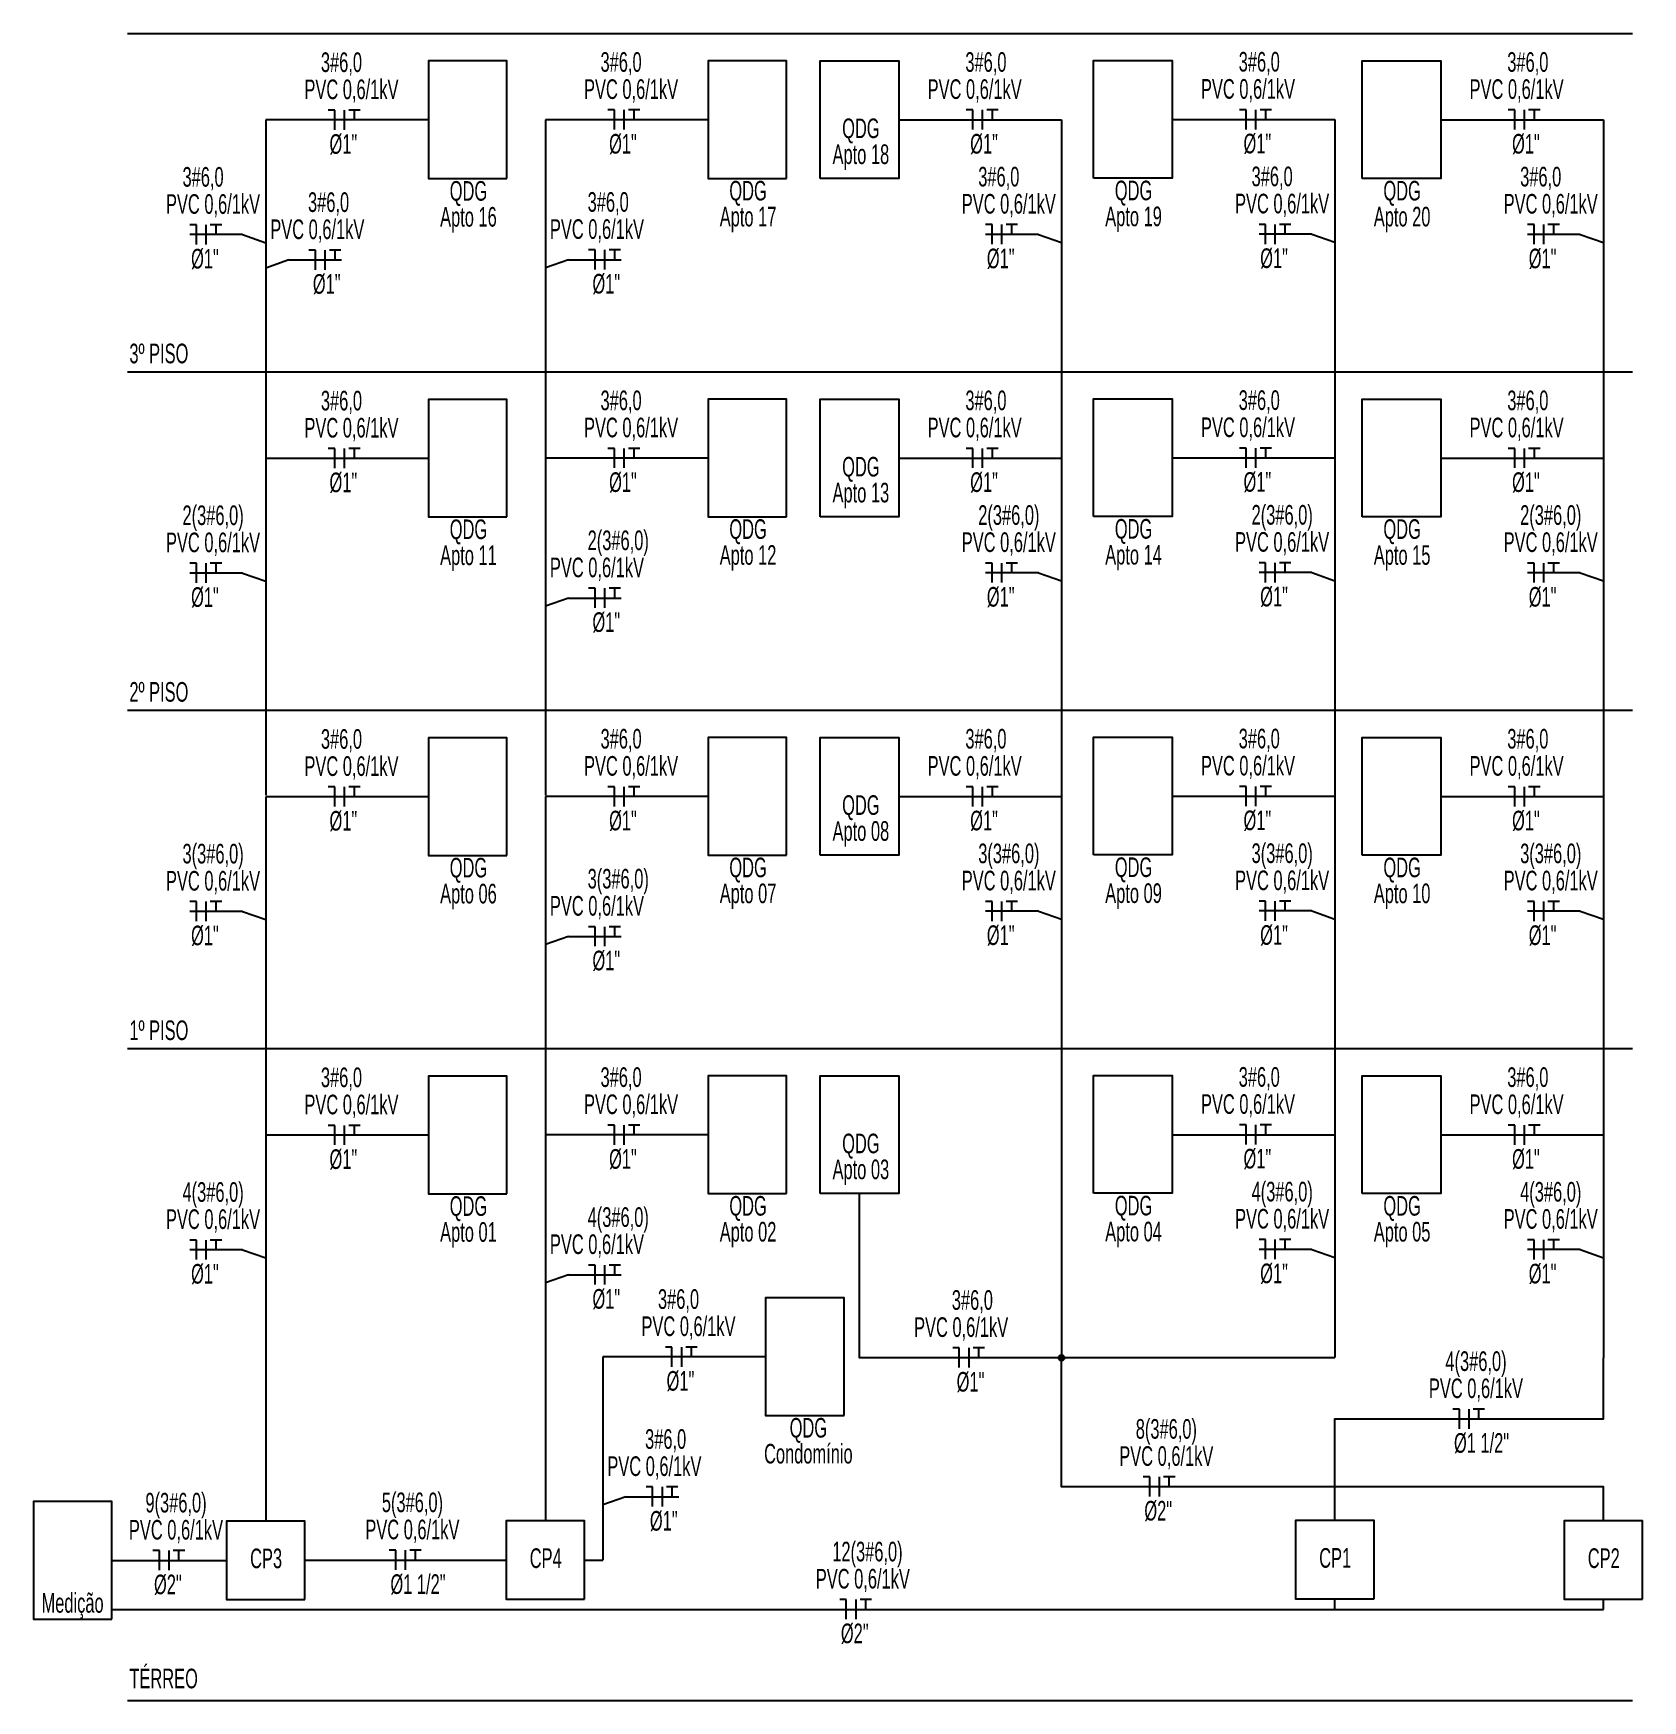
# Model space of a CAD drawing. Extents: x -115 to 23, y 4 to 69.
# Drawn here: x -96.77 to -88.56, y 3.58 to 12.08 of the extents above; entities that cross this region are included whole.
import ezdxf
from ezdxf.enums import TextEntityAlignment as Align

# ---------------------------------------------------------------- set-up
doc = ezdxf.new("R2010")
doc.units = 0
doc.header["$MEASUREMENT"] = 0
doc.layers.add('Elétrico', color=5, linetype='CONTINUOUS')
doc.styles.add('ARIAL', font='arial.ttf')

msp = doc.modelspace()

# ---------------------------------------------------------------- hatches: boundary and pattern name
at = {"layer": 'Elétrico'}
h = msp.add_hatch(color=256, dxfattribs=at)
h.paths.add_polyline_path([(-91.5074, 5.3253), (-91.5224, 5.3253), (-91.5224, 5.3103, 0.414214)])
h.paths.add_polyline_path([(-91.5224, 5.3404), (-91.5224, 5.3253), (-91.5074, 5.3253, 0.414214)])
h.paths.add_polyline_path([(-91.5224, 5.3404, 0.414214), (-91.5375, 5.3253), (-91.5224, 5.3253)])
h.paths.add_polyline_path([(-91.5224, 5.3253), (-91.5375, 5.3253, 0.414214), (-91.5224, 5.3103)])

# ---------------------------------------------------------------- linework, layer by layer
for p, q in [((-96.2864, 12.0812), (-88.6103, 12.0812)), ((-95.5812, 11.6392), (-95.5812, 9.9132)), ((-94.155, 11.6404), (-94.155, 9.9143)), ((-91.5224, 11.6404), (-91.5224, 9.9143)), ((-90.1283, 11.6415), (-90.1283, 9.9154)), ((-88.7584, 11.6404), (-88.7584, 9.9143)), ((-90.2464, 11.0566), (-90.1283, 11.0152)), ((-95.6993, 11.0543), (-95.5812, 11.0129)), ((-91.6406, 11.0555), (-91.5224, 11.0141)), ((-88.8765, 11.0555), (-88.7584, 11.0141)), ((-95.463, 10.9254), (-95.5812, 10.884)), ((-94.0368, 10.9265), (-94.155, 10.8851)), ((-96.2864, 10.3551), (-88.6103, 10.3551)), ((-95.5812, 9.9132), (-95.5812, 8.1944)), ((-94.155, 9.9143), (-94.155, 8.1956)), ((-91.5224, 9.9143), (-91.5224, 8.1882)), ((-90.1283, 9.9154), (-90.1283, 8.1894)), ((-88.7584, 9.9143), (-88.7584, 8.1882)), ((-95.6993, 9.3283), (-95.5812, 9.2868)), ((-91.6406, 9.3294), (-91.5224, 9.288)), ((-90.2464, 9.3305), (-90.1283, 9.2891)), ((-88.8765, 9.3294), (-88.7584, 9.288)), ((-94.0368, 9.2004), (-94.155, 9.159)), ((-96.2864, 8.6291), (-88.6103, 8.6291)), ((-95.5812, 8.1871), (-95.5812, 6.461)), ((-94.155, 8.1882), (-94.155, 6.4622)), ((-91.5224, 8.1882), (-91.5224, 6.4622)), ((-90.1283, 8.1894), (-90.1283, 6.4633)), ((-88.7584, 8.1882), (-88.7584, 6.4622)), ((-95.6993, 7.6022), (-95.5812, 7.5608)), ((-91.6406, 7.6033), (-91.5224, 7.5619)), ((-90.2464, 7.6045), (-90.1283, 7.563)), ((-88.8765, 7.6033), (-88.7584, 7.5619)), ((-94.0368, 7.4744), (-94.155, 7.433)), ((-96.2864, 6.903), (-88.6103, 6.903)), ((-95.5812, 6.461), (-95.5812, 4.4926)), ((-94.155, 6.4622), (-94.155, 4.4938)), ((-91.5224, 6.4622), (-91.5224, 5.3253)), ((-90.1283, 6.4633), (-90.1283, 5.3265)), ((-88.7584, 6.4622), (-88.7584, 5.3253)), ((-95.6993, 5.8761), (-95.5812, 5.8347)), ((-90.2464, 5.8784), (-90.1283, 5.837)), ((-88.8765, 5.8772), (-88.7584, 5.8358)), ((-94.0368, 5.7483), (-94.155, 5.7069)), ((-93.862, 5.33), (-93.862, 4.2938)), ((-93.7439, 4.6162), (-93.862, 4.5748)), ((-96.3667, 4.2914), (-95.7812, 4.2919)), ((-95.3812, 4.2926), (-94.355, 4.2938)), ((-90.1283, 4.042), (-90.1283, 4.0949)), ((-88.7584, 4.042), (-88.7584, 4.0938)), ((-96.3667, 4.042), (-91.1585, 4.042)), ((-91.1585, 4.042), (-88.7584, 4.042)), ((-96.2864, 3.5764), (-88.6103, 3.5764))]:
    msp.add_line(p, q, dxfattribs=at)
at = {"layer": 'Elétrico', "linetype": 'Continuous'}
for p, q in [((-95.2289, 11.6892), (-95.2622, 11.6892)), ((-95.2289, 11.5892), (-95.2289, 11.6892)), ((-95.1789, 11.5892), (-95.1789, 11.6892)), ((-95.0997, 11.6892), (-95.158, 11.6892)), ((-95.1289, 11.6392), (-95.1289, 11.6892)), ((-93.8027, 11.6904), (-93.836, 11.6904)), ((-93.8027, 11.5904), (-93.8027, 11.6904)), ((-93.7527, 11.5904), (-93.7527, 11.6904)), ((-93.6735, 11.6904), (-93.7318, 11.6904)), ((-93.7027, 11.6404), (-93.7027, 11.6904)), ((-91.9747, 11.6904), (-92.0081, 11.6904)), ((-91.9747, 11.5904), (-91.9747, 11.6904)), ((-91.9247, 11.5904), (-91.9247, 11.6904)), ((-91.8456, 11.6904), (-91.9039, 11.6904)), ((-91.8747, 11.6404), (-91.8747, 11.6904)), ((-90.5806, 11.6915), (-90.6139, 11.6915)), ((-90.5806, 11.5915), (-90.5806, 11.6915)), ((-90.5306, 11.5915), (-90.5306, 11.6915)), ((-90.4514, 11.6915), (-90.5097, 11.6915)), ((-90.4806, 11.6415), (-90.4806, 11.6915)), ((-89.2107, 11.6904), (-89.244, 11.6904)), ((-89.2107, 11.5904), (-89.2107, 11.6904)), ((-89.1607, 11.5904), (-89.1607, 11.6904)), ((-89.0815, 11.6904), (-89.1398, 11.6904)), ((-89.1107, 11.6404), (-89.1107, 11.6904)), ((-95.9348, 11.1043), (-95.9681, 11.1043)), ((-95.9348, 11.0043), (-95.9348, 11.1043)), ((-95.8848, 11.0043), (-95.8848, 11.1043)), ((-95.8056, 11.1043), (-95.864, 11.1043)), ((-95.8348, 11.0543), (-95.8348, 11.1043)), ((-91.8761, 11.1055), (-91.9094, 11.1055)), ((-91.8761, 11.0055), (-91.8761, 11.1055)), ((-91.8261, 11.0055), (-91.8261, 11.1055)), ((-91.7469, 11.1055), (-91.8052, 11.1055)), ((-91.7761, 11.0555), (-91.7761, 11.1055)), ((-90.4819, 11.1066), (-90.5152, 11.1066)), ((-90.2464, 11.0566), (-90.5152, 11.0566)), ((-90.4819, 11.0066), (-90.4819, 11.1066)), ((-90.4319, 11.0066), (-90.4319, 11.1066)), ((-90.3527, 11.1066), (-90.4111, 11.1066)), ((-90.3819, 11.0566), (-90.3819, 11.1066)), ((-89.112, 11.1055), (-89.1453, 11.1055)), ((-89.112, 11.0055), (-89.112, 11.1055)), ((-89.062, 11.0055), (-89.062, 11.1055)), ((-88.9828, 11.1055), (-89.0412, 11.1055)), ((-89.012, 11.0555), (-89.012, 11.1055)), ((-95.6993, 11.0543), (-95.9681, 11.0543)), ((-95.3275, 10.9754), (-95.3609, 10.9754)), ((-95.3275, 10.8754), (-95.3275, 10.9754)), ((-95.2775, 10.8754), (-95.2775, 10.9754)), ((-95.1984, 10.9754), (-95.2567, 10.9754)), ((-95.2275, 10.9254), (-95.2275, 10.9754)), ((-93.9013, 10.9765), (-93.9347, 10.9765)), ((-93.9013, 10.8765), (-93.9013, 10.9765)), ((-93.8513, 10.8765), (-93.8513, 10.9765)), ((-93.7722, 10.9765), (-93.8305, 10.9765)), ((-93.8013, 10.9265), (-93.8013, 10.9765)), ((-91.6406, 11.0555), (-91.9094, 11.0555)), ((-88.8765, 11.0555), (-89.1453, 11.0555)), ((-95.463, 10.9254), (-95.1942, 10.9254)), ((-94.0368, 10.9265), (-93.768, 10.9265)), ((-95.2289, 9.9632), (-95.2622, 9.9632)), ((-95.2289, 9.8632), (-95.2289, 9.9632)), ((-95.1789, 9.8632), (-95.1789, 9.9632)), ((-95.0997, 9.9632), (-95.158, 9.9632)), ((-95.1289, 9.9132), (-95.1289, 9.9632)), ((-93.8027, 9.9643), (-93.836, 9.9643)), ((-93.8027, 9.8643), (-93.8027, 9.9643)), ((-93.7527, 9.8643), (-93.7527, 9.9643)), ((-93.6735, 9.9643), (-93.7318, 9.9643)), ((-93.7027, 9.9143), (-93.7027, 9.9643)), ((-91.9747, 9.9643), (-92.0081, 9.9643)), ((-91.9747, 9.8643), (-91.9747, 9.9643)), ((-91.9247, 9.8643), (-91.9247, 9.9643)), ((-91.8456, 9.9643), (-91.9039, 9.9643)), ((-91.8747, 9.9143), (-91.8747, 9.9643)), ((-90.5806, 9.9654), (-90.6139, 9.9654)), ((-90.5806, 9.8654), (-90.5806, 9.9654)), ((-90.5306, 9.8654), (-90.5306, 9.9654)), ((-90.4514, 9.9654), (-90.5097, 9.9654)), ((-90.4806, 9.9154), (-90.4806, 9.9654)), ((-89.2107, 9.9643), (-89.244, 9.9643)), ((-89.2107, 9.8643), (-89.2107, 9.9643)), ((-89.1607, 9.8643), (-89.1607, 9.9643)), ((-89.0815, 9.9643), (-89.1398, 9.9643)), ((-89.1107, 9.9143), (-89.1107, 9.9643)), ((-95.9348, 9.3783), (-95.9681, 9.3783)), ((-95.9348, 9.2783), (-95.9348, 9.3783)), ((-95.8848, 9.2783), (-95.8848, 9.3783)), ((-95.8056, 9.3783), (-95.864, 9.3783)), ((-95.8348, 9.3283), (-95.8348, 9.3783)), ((-91.8761, 9.3794), (-91.9094, 9.3794)), ((-91.8761, 9.2794), (-91.8761, 9.3794)), ((-91.8261, 9.2794), (-91.8261, 9.3794)), ((-91.7469, 9.3794), (-91.8052, 9.3794)), ((-91.7761, 9.3294), (-91.7761, 9.3794)), ((-90.4819, 9.3805), (-90.5152, 9.3805)), ((-90.4819, 9.2805), (-90.4819, 9.3805)), ((-90.4319, 9.2805), (-90.4319, 9.3805)), ((-90.3527, 9.3805), (-90.4111, 9.3805)), ((-90.3819, 9.3305), (-90.3819, 9.3805)), ((-89.112, 9.3794), (-89.1453, 9.3794)), ((-89.112, 9.2794), (-89.112, 9.3794)), ((-89.062, 9.2794), (-89.062, 9.3794)), ((-88.9828, 9.3794), (-89.0412, 9.3794)), ((-89.012, 9.3294), (-89.012, 9.3794)), ((-95.6993, 9.3283), (-95.9681, 9.3283)), ((-91.6406, 9.3294), (-91.9094, 9.3294)), ((-90.2464, 9.3305), (-90.5152, 9.3305)), ((-88.8765, 9.3294), (-89.1453, 9.3294)), ((-94.0368, 9.2004), (-93.768, 9.2004)), ((-93.9013, 9.2504), (-93.9347, 9.2504)), ((-93.9013, 9.1504), (-93.9013, 9.2504)), ((-93.8513, 9.1504), (-93.8513, 9.2504)), ((-93.7722, 9.2504), (-93.8305, 9.2504)), ((-93.8013, 9.2004), (-93.8013, 9.2504)), ((-95.2289, 8.2371), (-95.2622, 8.2371)), ((-95.2289, 8.1371), (-95.2289, 8.2371)), ((-95.1789, 8.1371), (-95.1789, 8.2371)), ((-95.0997, 8.2371), (-95.158, 8.2371)), ((-95.1289, 8.1871), (-95.1289, 8.2371)), ((-93.8027, 8.2382), (-93.836, 8.2382)), ((-93.8027, 8.1382), (-93.8027, 8.2382)), ((-93.7527, 8.1382), (-93.7527, 8.2382)), ((-93.6735, 8.2382), (-93.7318, 8.2382)), ((-93.7027, 8.1882), (-93.7027, 8.2382)), ((-91.9747, 8.2382), (-92.0081, 8.2382)), ((-91.9747, 8.1382), (-91.9747, 8.2382)), ((-91.9247, 8.1382), (-91.9247, 8.2382)), ((-91.8456, 8.2382), (-91.9039, 8.2382)), ((-91.8747, 8.1882), (-91.8747, 8.2382)), ((-90.5806, 8.2394), (-90.6139, 8.2394)), ((-90.5806, 8.1394), (-90.5806, 8.2394)), ((-90.5306, 8.1394), (-90.5306, 8.2394)), ((-90.4514, 8.2394), (-90.5097, 8.2394)), ((-90.4806, 8.1894), (-90.4806, 8.2394)), ((-89.2107, 8.2382), (-89.244, 8.2382)), ((-89.2107, 8.1382), (-89.2107, 8.2382)), ((-89.1607, 8.1382), (-89.1607, 8.2382)), ((-89.0815, 8.2382), (-89.1398, 8.2382)), ((-89.1107, 8.1882), (-89.1107, 8.2382)), ((-90.4819, 7.6545), (-90.5152, 7.6545)), ((-90.4819, 7.5545), (-90.4819, 7.6545)), ((-90.4319, 7.5545), (-90.4319, 7.6545)), ((-90.3527, 7.6545), (-90.4111, 7.6545)), ((-90.3819, 7.6045), (-90.3819, 7.6545)), ((-95.9348, 7.6522), (-95.9681, 7.6522)), ((-95.6993, 7.6022), (-95.9681, 7.6022)), ((-95.9348, 7.5522), (-95.9348, 7.6522)), ((-95.8848, 7.5522), (-95.8848, 7.6522)), ((-95.8056, 7.6522), (-95.864, 7.6522)), ((-95.8348, 7.6022), (-95.8348, 7.6522)), ((-91.8761, 7.6533), (-91.9094, 7.6533)), ((-91.6406, 7.6033), (-91.9094, 7.6033)), ((-91.8761, 7.5533), (-91.8761, 7.6533)), ((-91.8261, 7.5533), (-91.8261, 7.6533)), ((-91.7469, 7.6533), (-91.8052, 7.6533)), ((-91.7761, 7.6033), (-91.7761, 7.6533)), ((-90.2464, 7.6045), (-90.5152, 7.6045)), ((-89.112, 7.6533), (-89.1453, 7.6533)), ((-88.8765, 7.6033), (-89.1453, 7.6033)), ((-89.112, 7.5533), (-89.112, 7.6533)), ((-89.062, 7.5533), (-89.062, 7.6533)), ((-88.9828, 7.6533), (-89.0412, 7.6533)), ((-89.012, 7.6033), (-89.012, 7.6533)), ((-93.9013, 7.5244), (-93.9347, 7.5244)), ((-93.9013, 7.4244), (-93.9013, 7.5244)), ((-93.8513, 7.4244), (-93.8513, 7.5244)), ((-93.7722, 7.5244), (-93.8305, 7.5244)), ((-93.8013, 7.4744), (-93.8013, 7.5244)), ((-94.0368, 7.4744), (-93.768, 7.4744)), ((-95.2289, 6.511), (-95.2622, 6.511)), ((-95.2289, 6.411), (-95.2289, 6.511)), ((-95.1789, 6.411), (-95.1789, 6.511)), ((-95.0997, 6.511), (-95.158, 6.511)), ((-95.1289, 6.461), (-95.1289, 6.511)), ((-93.8027, 6.5122), (-93.836, 6.5122)), ((-93.8027, 6.4122), (-93.8027, 6.5122)), ((-93.7527, 6.4122), (-93.7527, 6.5122)), ((-93.6735, 6.5122), (-93.7318, 6.5122)), ((-93.7027, 6.4622), (-93.7027, 6.5122)), ((-90.5806, 6.5133), (-90.6139, 6.5133)), ((-90.5806, 6.4133), (-90.5806, 6.5133)), ((-90.5306, 6.4133), (-90.5306, 6.5133)), ((-90.4514, 6.5133), (-90.5097, 6.5133)), ((-90.4806, 6.4633), (-90.4806, 6.5133)), ((-89.2107, 6.5122), (-89.244, 6.5122)), ((-89.2107, 6.4122), (-89.2107, 6.5122)), ((-89.1607, 6.4122), (-89.1607, 6.5122)), ((-89.0815, 6.5122), (-89.1398, 6.5122)), ((-89.1107, 6.4622), (-89.1107, 6.5122)), ((-95.9348, 5.9261), (-95.9681, 5.9261)), ((-95.6993, 5.8761), (-95.9681, 5.8761)), ((-95.9348, 5.8261), (-95.9348, 5.9261)), ((-95.8848, 5.8261), (-95.8848, 5.9261)), ((-95.8056, 5.9261), (-95.864, 5.9261)), ((-95.8348, 5.8761), (-95.8348, 5.9261)), ((-90.4819, 5.9284), (-90.5152, 5.9284)), ((-90.2464, 5.8784), (-90.5152, 5.8784)), ((-90.4819, 5.8284), (-90.4819, 5.9284)), ((-90.4319, 5.8284), (-90.4319, 5.9284)), ((-90.3527, 5.9284), (-90.4111, 5.9284)), ((-90.3819, 5.8784), (-90.3819, 5.9284)), ((-89.112, 5.9272), (-89.1453, 5.9272)), ((-88.8765, 5.8772), (-89.1453, 5.8772)), ((-89.112, 5.8272), (-89.112, 5.9272)), ((-89.062, 5.8272), (-89.062, 5.9272)), ((-88.9828, 5.9272), (-89.0412, 5.9272)), ((-89.012, 5.8772), (-89.012, 5.9272)), ((-93.9013, 5.7983), (-93.9347, 5.7983)), ((-93.9013, 5.6983), (-93.9013, 5.7983)), ((-93.8513, 5.6983), (-93.8513, 5.7983)), ((-93.7722, 5.7983), (-93.8305, 5.7983)), ((-93.8013, 5.7483), (-93.8013, 5.7983)), ((-94.0368, 5.7483), (-93.768, 5.7483)), ((-93.5097, 5.38), (-93.543, 5.38)), ((-93.5097, 5.28), (-93.5097, 5.38)), ((-93.4597, 5.28), (-93.4597, 5.38)), ((-93.3805, 5.38), (-93.4389, 5.38)), ((-93.4097, 5.33), (-93.4097, 5.38)), ((-92.0438, 5.3753), (-92.0772, 5.3753)), ((-92.0438, 5.2753), (-92.0438, 5.3753)), ((-91.9938, 5.2753), (-91.9938, 5.3753)), ((-91.9147, 5.3753), (-91.973, 5.3753)), ((-91.9438, 5.3253), (-91.9438, 5.3753)), ((-89.4933, 5.0633), (-89.5267, 5.0633)), ((-89.4933, 4.9633), (-89.4933, 5.0633)), ((-89.4433, 4.9633), (-89.4433, 5.0633)), ((-89.3642, 5.0633), (-89.4225, 5.0633)), ((-89.3933, 5.0133), (-89.3933, 5.0633)), ((-91.0727, 4.7177), (-91.106, 4.7177)), ((-91.0727, 4.6177), (-91.0727, 4.7177)), ((-91.0227, 4.6177), (-91.0227, 4.7177)), ((-90.9435, 4.7177), (-91.0018, 4.7177)), ((-90.9727, 4.6677), (-90.9727, 4.7177)), ((-93.7439, 4.6162), (-93.475, 4.6162)), ((-93.6084, 4.6662), (-93.6417, 4.6662)), ((-93.6084, 4.5662), (-93.6084, 4.6662)), ((-93.5584, 4.5662), (-93.5584, 4.6662)), ((-93.4792, 4.6662), (-93.5375, 4.6662)), ((-93.5084, 4.6162), (-93.5084, 4.6662)), ((-96.1239, 4.3416), (-96.1573, 4.3416)), ((-96.1239, 4.2416), (-96.1239, 4.3416)), ((-96.0739, 4.2416), (-96.0739, 4.3416)), ((-95.9948, 4.3416), (-96.0531, 4.3416)), ((-96.0239, 4.2916), (-96.0239, 4.3416)), ((-94.9181, 4.3432), (-94.9514, 4.3432)), ((-94.9181, 4.2432), (-94.9181, 4.3432)), ((-94.8681, 4.2432), (-94.8681, 4.3432)), ((-94.7889, 4.3432), (-94.8472, 4.3432)), ((-94.8181, 4.2932), (-94.8181, 4.3432)), ((-92.6206, 4.092), (-92.6539, 4.092)), ((-92.6206, 3.992), (-92.6206, 4.092)), ((-92.5706, 3.992), (-92.5706, 4.092)), ((-92.4914, 4.092), (-92.5497, 4.092)), ((-92.5206, 4.042), (-92.5206, 4.092))]:
    msp.add_line(p, q, dxfattribs=at)
at = {"layer": 'Elétrico'}
for points in [[(-94.3509, 11.3404), (-94.3509, 11.9404), (-94.7509, 11.9404), (-94.7509, 11.3404)], [(-92.9247, 11.3415), (-92.9247, 11.9415), (-93.3247, 11.9415), (-93.3247, 11.3415)], [(-92.7527, 11.3415), (-92.7527, 11.9415), (-92.3527, 11.9415), (-92.3527, 11.3415)], [(-91.3585, 11.3427), (-91.3585, 11.9427), (-90.9585, 11.9427), (-90.9585, 11.3427)], [(-89.9886, 11.3415), (-89.9886, 11.9415), (-89.5886, 11.9415), (-89.5886, 11.3415)], [(-94.3509, 9.6143), (-94.3509, 10.2143), (-94.7509, 10.2143), (-94.7509, 9.6143)], [(-92.9247, 9.6154), (-92.9247, 10.2154), (-93.3247, 10.2154), (-93.3247, 9.6154)], [(-92.7527, 9.6154), (-92.7527, 10.2154), (-92.3527, 10.2154), (-92.3527, 9.6154)], [(-91.3585, 9.6166), (-91.3585, 10.2166), (-90.9585, 10.2166), (-90.9585, 9.6166)], [(-89.9886, 9.6154), (-89.9886, 10.2154), (-89.5886, 10.2154), (-89.5886, 9.6154)], [(-94.3509, 7.8882), (-94.3509, 8.4882), (-94.7509, 8.4882), (-94.7509, 7.8882)], [(-92.9247, 7.8894), (-92.9247, 8.4894), (-93.3247, 8.4894), (-93.3247, 7.8894)], [(-92.7527, 7.8894), (-92.7527, 8.4894), (-92.3527, 8.4894), (-92.3527, 7.8894)], [(-91.3585, 7.8905), (-91.3585, 8.4905), (-90.9585, 8.4905), (-90.9585, 7.8905)], [(-89.9886, 7.8894), (-89.9886, 8.4894), (-89.5886, 8.4894), (-89.5886, 7.8894)], [(-94.3509, 6.1622), (-94.3509, 6.7622), (-94.7509, 6.7622), (-94.7509, 6.1622)], [(-92.9247, 6.1633), (-92.9247, 6.7633), (-93.3247, 6.7633), (-93.3247, 6.1633)], [(-92.7527, 6.1633), (-92.7527, 6.7633), (-92.3527, 6.7633), (-92.3527, 6.1633)], [(-91.3585, 6.1644), (-91.3585, 6.7644), (-90.9585, 6.7644), (-90.9585, 6.1644)], [(-89.9886, 6.1633), (-89.9886, 6.7633), (-89.5886, 6.7633), (-89.5886, 6.1633)], [(-92.6317, 5.0312), (-92.6317, 5.6312), (-93.0317, 5.6312), (-93.0317, 5.0312)], [(-96.3667, 3.9914), (-96.3667, 4.5914), (-96.7667, 4.5914), (-96.7667, 3.9914)], [(-95.3812, 4.0926), (-95.3812, 4.4926), (-95.7812, 4.4926), (-95.7812, 4.0926)], [(-93.955, 4.0938), (-93.955, 4.4938), (-94.355, 4.4938), (-94.355, 4.0938)], [(-89.9283, 4.0949), (-89.9283, 4.4949), (-90.3283, 4.4949), (-90.3283, 4.0949)], [(-88.5584, 4.0938), (-88.5584, 4.4938), (-88.9584, 4.4938), (-88.9584, 4.0938)]]:
    msp.add_lwpolyline(points, close=True, dxfattribs=at)
for points in [[(-94.7509, 11.6392), (-95.5812, 11.6392)], [(-93.3247, 11.6404), (-94.155, 11.6404)], [(-92.3527, 11.6404), (-91.5224, 11.6404)], [(-90.9585, 11.6415), (-90.1283, 11.6415)], [(-89.5886, 11.6404), (-88.7584, 11.6404)], [(-94.7509, 9.9132), (-95.5812, 9.9132)], [(-93.3247, 9.9143), (-94.155, 9.9143)], [(-92.3527, 9.9143), (-91.5224, 9.9143)], [(-90.9585, 9.9154), (-90.1283, 9.9154)], [(-89.5886, 9.9143), (-88.7584, 9.9143)], [(-94.7509, 8.1871), (-95.5812, 8.1871)], [(-93.3247, 8.1882), (-94.155, 8.1882)], [(-92.3527, 8.1882), (-91.5224, 8.1882)], [(-90.9585, 8.1894), (-90.1283, 8.1894)], [(-89.5886, 8.1882), (-88.7584, 8.1882)], [(-94.7509, 6.461), (-95.5812, 6.461)], [(-93.3247, 6.4622), (-94.155, 6.4622)], [(-90.9585, 6.4633), (-90.1283, 6.4633)], [(-89.5886, 6.4622), (-88.7584, 6.4622)], [(-90.1283, 5.3253), (-91.4349, 5.3253), (-92.5527, 5.3253), (-92.5527, 6.1633)], [(-93.0317, 5.33), (-93.862, 5.33)], [(-88.7584, 4.4938), (-88.7584, 4.6677), (-91.5224, 4.6677), (-91.5224, 5.3253)], [(-90.1283, 4.4949), (-90.1283, 5.0133), (-88.7584, 5.0133), (-88.7584, 5.3253)], [(-93.955, 4.2938), (-93.862, 4.2938)]]:
    msp.add_lwpolyline(points, dxfattribs=at)
msp.add_circle((-91.5224, 5.3253), 0.015, dxfattribs=at)

# ---------------------------------------------------------------- texts
at = {"layer": 'Elétrico', "color": 2, "linetype": 'Continuous', "style": 'ARIAL', "width": 0.6}
for s, p in [('3#6,0', (-95.3, 11.884)), ('3#6,0', (-93.8738, 11.8851)), ('3#6,0', (-92.0129, 11.8851)), ('3#6,0', (-90.6187, 11.8863)), ('3#6,0', (-89.2488, 11.8851)), ('PVC 0,6/1kV', (-95.384, 11.7456)), ('PVC 0,6/1kV', (-93.9578, 11.7467)), ('PVC 0,6/1kV', (-92.2053, 11.7467)), ('PVC 0,6/1kV', (-90.8111, 11.7479)), ('PVC 0,6/1kV', (-89.4412, 11.7467)), ('%%C1"', (-95.2562, 11.4668)), ('%%C1"', (-93.83, 11.4679)), ('%%C1"', (-91.9884, 11.4679)), ('%%C1"', (-90.5943, 11.4691)), ('%%C1"', (-89.2244, 11.4679)), ('3#6,0', (-96.0059, 11.2991)), ('3#6,0', (-91.9472, 11.3002)), ('3#6,0', (-90.553, 11.3014)), ('3#6,0', (-89.1831, 11.3002)), ('PVC 0,6/1kV', (-96.09, 11.1607)), ('3#6,0', (-95.3657, 11.1701)), ('3#6,0', (-93.9395, 11.1713)), ('PVC 0,6/1kV', (-92.0312, 11.1618)), ('PVC 0,6/1kV', (-90.6371, 11.163)), ('PVC 0,6/1kV', (-89.2672, 11.1618)), ('PVC 0,6/1kV', (-95.5581, 11.0317)), ('PVC 0,6/1kV', (-94.1318, 11.0329)), ('%%C1"', (-95.9621, 10.8819)), ('%%C1"', (-91.9034, 10.883)), ('%%C1"', (-90.5092, 10.8842)), ('%%C1"', (-89.1393, 10.883)), ('%%C1"', (-95.3412, 10.7529)), ('%%C1"', (-93.915, 10.7541)), ('3º PISO', (-96.2767, 10.3982)), ('3#6,0', (-95.3, 10.1579)), ('3#6,0', (-93.8738, 10.159)), ('3#6,0', (-92.0129, 10.159)), ('3#6,0', (-90.6187, 10.1602)), ('3#6,0', (-89.2488, 10.159)), ('PVC 0,6/1kV', (-95.384, 10.0195)), ('PVC 0,6/1kV', (-93.9578, 10.0207)), ('PVC 0,6/1kV', (-92.2053, 10.0207)), ('PVC 0,6/1kV', (-90.8111, 10.0218)), ('PVC 0,6/1kV', (-89.4412, 10.0207)), ('%%C1"', (-95.2562, 9.7407)), ('%%C1"', (-93.83, 9.7419)), ('%%C1"', (-91.9884, 9.7419)), ('%%C1"', (-90.5943, 9.743)), ('%%C1"', (-89.2244, 9.7419)), ('2(3#6,0)', (-96.0059, 9.573)), ('2(3#6,0)', (-91.9472, 9.5741)), ('2(3#6,0)', (-90.553, 9.5753)), ('2(3#6,0)', (-89.1831, 9.5741)), ('PVC 0,6/1kV', (-96.09, 9.4346)), ('2(3#6,0)', (-93.9395, 9.4452)), ('PVC 0,6/1kV', (-92.0312, 9.4358)), ('PVC 0,6/1kV', (-90.6371, 9.4369)), ('PVC 0,6/1kV', (-89.2672, 9.4358)), ('PVC 0,6/1kV', (-94.1318, 9.3068)), ('%%C1"', (-95.9621, 9.1558)), ('%%C1"', (-91.9034, 9.157)), ('%%C1"', (-90.5092, 9.1581)), ('%%C1"', (-89.1393, 9.157)), ('%%C1"', (-93.915, 9.028)), ('2º PISO', (-96.2767, 8.6721)), ('3#6,0', (-95.3, 8.4318)), ('3#6,0', (-93.8738, 8.433)), ('3#6,0', (-92.0129, 8.433)), ('3#6,0', (-90.6187, 8.4341)), ('3#6,0', (-89.2488, 8.433)), ('PVC 0,6/1kV', (-95.384, 8.2934)), ('PVC 0,6/1kV', (-93.9578, 8.2946)), ('PVC 0,6/1kV', (-92.2053, 8.2946)), ('PVC 0,6/1kV', (-90.8111, 8.2957)), ('PVC 0,6/1kV', (-89.4412, 8.2946)), ('%%C1"', (-95.2562, 8.0146)), ('%%C1"', (-93.83, 8.0158)), ('%%C1"', (-91.9884, 8.0158)), ('%%C1"', (-90.5943, 8.0169)), ('%%C1"', (-89.2244, 8.0158)), ('3(3#6,0)', (-96.0059, 7.8469)), ('3(3#6,0)', (-91.9472, 7.8481)), ('3(3#6,0)', (-90.553, 7.8492)), ('3(3#6,0)', (-89.1831, 7.8481)), ('PVC 0,6/1kV', (-96.09, 7.7085)), ('3(3#6,0)', (-93.9395, 7.7191)), ('PVC 0,6/1kV', (-92.0312, 7.7097)), ('PVC 0,6/1kV', (-90.6371, 7.7108)), ('PVC 0,6/1kV', (-89.2672, 7.7097)), ('PVC 0,6/1kV', (-94.1318, 7.5807)), ('%%C1"', (-95.9621, 7.4297)), ('%%C1"', (-91.9034, 7.4309)), ('%%C1"', (-90.5092, 7.432)), ('%%C1"', (-89.1393, 7.4309)), ('%%C1"', (-93.915, 7.3019)), ('1º PISO', (-96.2767, 6.946)), ('3#6,0', (-95.3, 6.7058)), ('3#6,0', (-93.8738, 6.7069)), ('3#6,0', (-90.6187, 6.708)), ('3#6,0', (-89.2488, 6.7069)), ('PVC 0,6/1kV', (-95.384, 6.5674)), ('PVC 0,6/1kV', (-93.9578, 6.5685)), ('PVC 0,6/1kV', (-90.8111, 6.5697)), ('PVC 0,6/1kV', (-89.4412, 6.5685)), ('%%C1"', (-95.2562, 6.2886)), ('%%C1"', (-93.83, 6.2897)), ('%%C1"', (-90.5943, 6.2909)), ('%%C1"', (-89.2244, 6.2897)), ('4(3#6,0)', (-96.0059, 6.1209)), ('4(3#6,0)', (-90.553, 6.1231)), ('4(3#6,0)', (-89.1831, 6.122)), ('PVC 0,6/1kV', (-96.09, 5.9825)), ('4(3#6,0)', (-93.9395, 5.993)), ('PVC 0,6/1kV', (-90.6371, 5.9847)), ('PVC 0,6/1kV', (-89.2672, 5.9836)), ('PVC 0,6/1kV', (-94.1318, 5.8547)), ('%%C1"', (-95.9621, 5.7037)), ('%%C1"', (-90.5092, 5.7059)), ('%%C1"', (-89.1393, 5.7048)), ('%%C1"', (-93.915, 5.5759)), ('3#6,0', (-93.5808, 5.5748)), ('3#6,0', (-92.082, 5.5701)), ('PVC 0,6/1kV', (-93.6649, 5.4364)), ('PVC 0,6/1kV', (-92.2743, 5.4317)), ('4(3#6,0)', (-89.5644, 5.2581)), ('%%C1"', (-93.537, 5.1576)), ('%%C1"', (-92.0575, 5.1529)), ('PVC 0,6/1kV', (-89.6485, 5.1197)), ('3#6,0', (-93.6465, 4.8609)), ('8(3#6,0)', (-91.1438, 4.9125)), ('%%C1 1/2"', (-89.5207, 4.8409)), ('PVC 0,6/1kV', (-91.2278, 4.7741)), ('PVC 0,6/1kV', (-93.8389, 4.7225)), ('9(3#6,0)', (-96.195, 4.5364)), ('5(3#6,0)', (-94.9892, 4.538)), ('%%C2"', (-91.1, 4.4953)), ('%%C1"', (-93.6221, 4.4437)), ('PVC 0,6/1kV', (-96.2791, 4.398)), ('PVC 0,6/1kV', (-95.0732, 4.3996)), ('CP3', (-95.661, 4.2521)), ('CP4', (-94.2348, 4.2532)), ('12(3#6,0)', (-92.6917, 4.2868)), ('CP1', (-90.2081, 4.2544)), ('CP2', (-88.8382, 4.2532)), ('PVC 0,6/1kV', (-92.7757, 4.1484)), ('%%C2"', (-96.1513, 4.1192)), ('%%C1 1/2"', (-94.9454, 4.1208)), ('Medição', (-96.725, 4.025)), ('%%C2"', (-92.6479, 3.8696)), ('TÉRREO', (-96.2767, 3.6394))]:
    msp.add_text(s, height=0.1, dxfattribs=at).set_placement(p)
for s, p in [('QDG', (-92.5458, 11.5468)), ('Apto 18', (-92.5458, 11.4146)), ('QDG', (-94.5475, 11.2275)), ('QDG', (-93.1213, 11.2286)), ('QDG', (-91.1551, 11.2298)), ('QDG', (-89.7852, 11.2286)), ('Apto 16', (-94.5475, 11.0953)), ('Apto 17', (-93.1213, 11.0964)), ('Apto 19', (-91.1551, 11.0976)), ('Apto 20', (-89.7852, 11.0964)), ('QDG', (-92.5458, 9.8207)), ('Apto 13', (-92.5458, 9.6885)), ('QDG', (-94.5475, 9.5014)), ('QDG', (-93.1213, 9.5025)), ('QDG', (-91.1551, 9.5037)), ('QDG', (-89.7852, 9.5025)), ('Apto 11', (-94.5475, 9.3692)), ('Apto 12', (-93.1213, 9.3704)), ('Apto 14', (-91.1551, 9.3715)), ('Apto 15', (-89.7852, 9.3704)), ('QDG', (-92.5458, 8.0947)), ('Apto 08', (-92.5458, 7.9625)), ('QDG', (-94.5475, 7.7753)), ('QDG', (-93.1213, 7.7765)), ('QDG', (-91.1551, 7.7776)), ('QDG', (-89.7852, 7.7765)), ('Apto 06', (-94.5475, 7.6431)), ('Apto 07', (-93.1213, 7.6443)), ('Apto 09', (-91.1551, 7.6454)), ('Apto 10', (-89.7852, 7.6443)), ('QDG', (-92.5458, 6.3686)), ('Apto 03', (-92.5458, 6.2364)), ('QDG', (-94.5475, 6.0492)), ('QDG', (-93.1213, 6.0504)), ('QDG', (-91.1551, 6.0515)), ('QDG', (-89.7852, 6.0504)), ('Apto 01', (-94.5475, 5.9171)), ('Apto 02', (-93.1213, 5.9182)), ('Apto 04', (-91.1551, 5.9193)), ('Apto 05', (-89.7852, 5.9182)), ('QDG', (-92.8137, 4.9183)), ('Condomínio', (-92.8137, 4.7861))]:
    msp.add_text(s, height=0.1, dxfattribs=at).set_placement(p, align=Align.CENTER)

doc.saveas('drawing.dxf')
